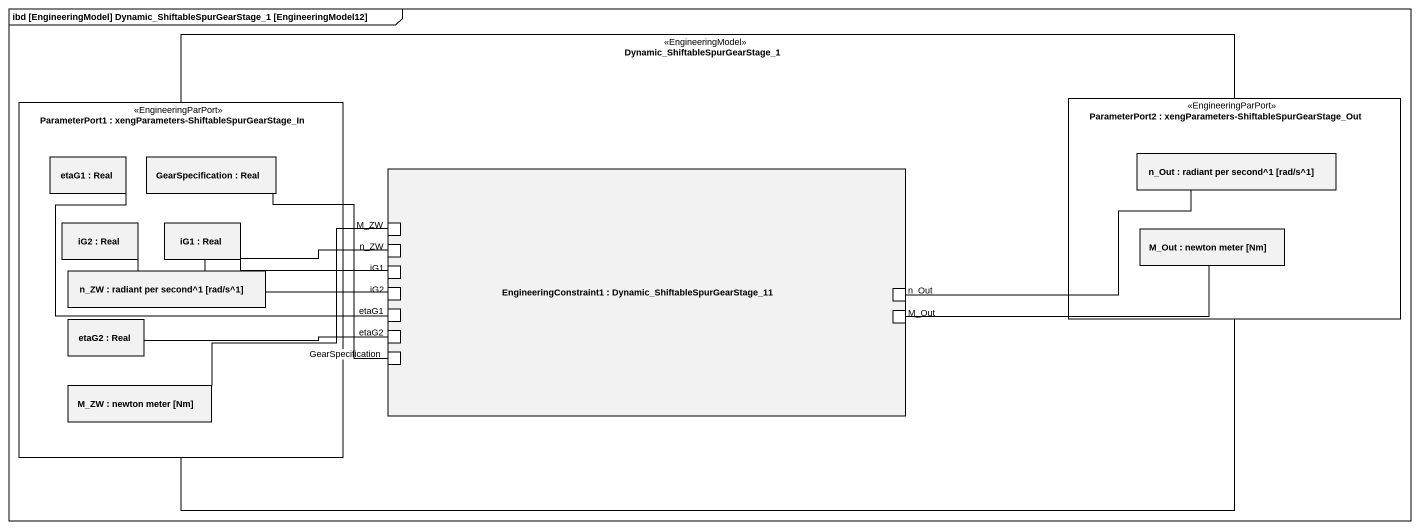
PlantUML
@startuml
mainframe ibd [EngineeringModel] Dynamic_ShiftableSpurGearStage_1 [EngineeringModel12]
rectangle "Dynamic_ShiftableSpurGearStage_1" as Dynamic_ShiftableSpurGearSta <<EngineeringModel>> {
  rectangle "ParameterPort1 : xengParameters-ShiftableSpurGearStage_In" as ParameterPort1 <<EngineeringParPort>> #FFFFFF {
    rectangle "etaG1 : Real" as etaG1
    rectangle "GearSpecification : Real" as GearSpecification
    rectangle "iG2 : Real" as iG2
    rectangle "iG1 : Real" as iG1
    rectangle "n_ZW : radiant per second^1 [rad/s^1]" as n_ZW
    rectangle "etaG2 : Real" as etaG2
    rectangle "M_ZW : newton meter [Nm]" as M_ZW_2
  }
  rectangle "ParameterPort2 : xengParameters-ShiftableSpurGearStage_Out" as ParameterPort2 <<EngineeringParPort>> #FFFFFF {
    rectangle "n_Out : radiant per second^1 [rad/s^1]" as n_Out
    rectangle "M_Out : newton meter [Nm]" as M_Out
  }
  rectangle "EngineeringConstraint1 : Dynamic_ShiftableSpurGearStage_11" as EngineeringConstraint1 {
    port M_ZW
    port "n_ZW" as n_ZW_2
    port "iG1" as iG1_2
    port "iG2" as iG2_2
    port "etaG1" as etaG1_2
    port "n_Out" as n_Out_2
    port "M_Out" as M_Out_2
    port "etaG2" as etaG2_2
    port "GearSpecification" as GearSpecification_2
  }
}
M_ZW -- M_ZW_2
n_ZW_2 -left- n_ZW
iG1_2 -left- iG1
iG2_2 -left- iG2
etaG1_2 -left- etaG1
n_Out_2 -right- n_Out
M_Out_2 -right- M_Out
etaG2_2 -left- etaG2
GearSpecification_2 -up- GearSpecification
@enduml
